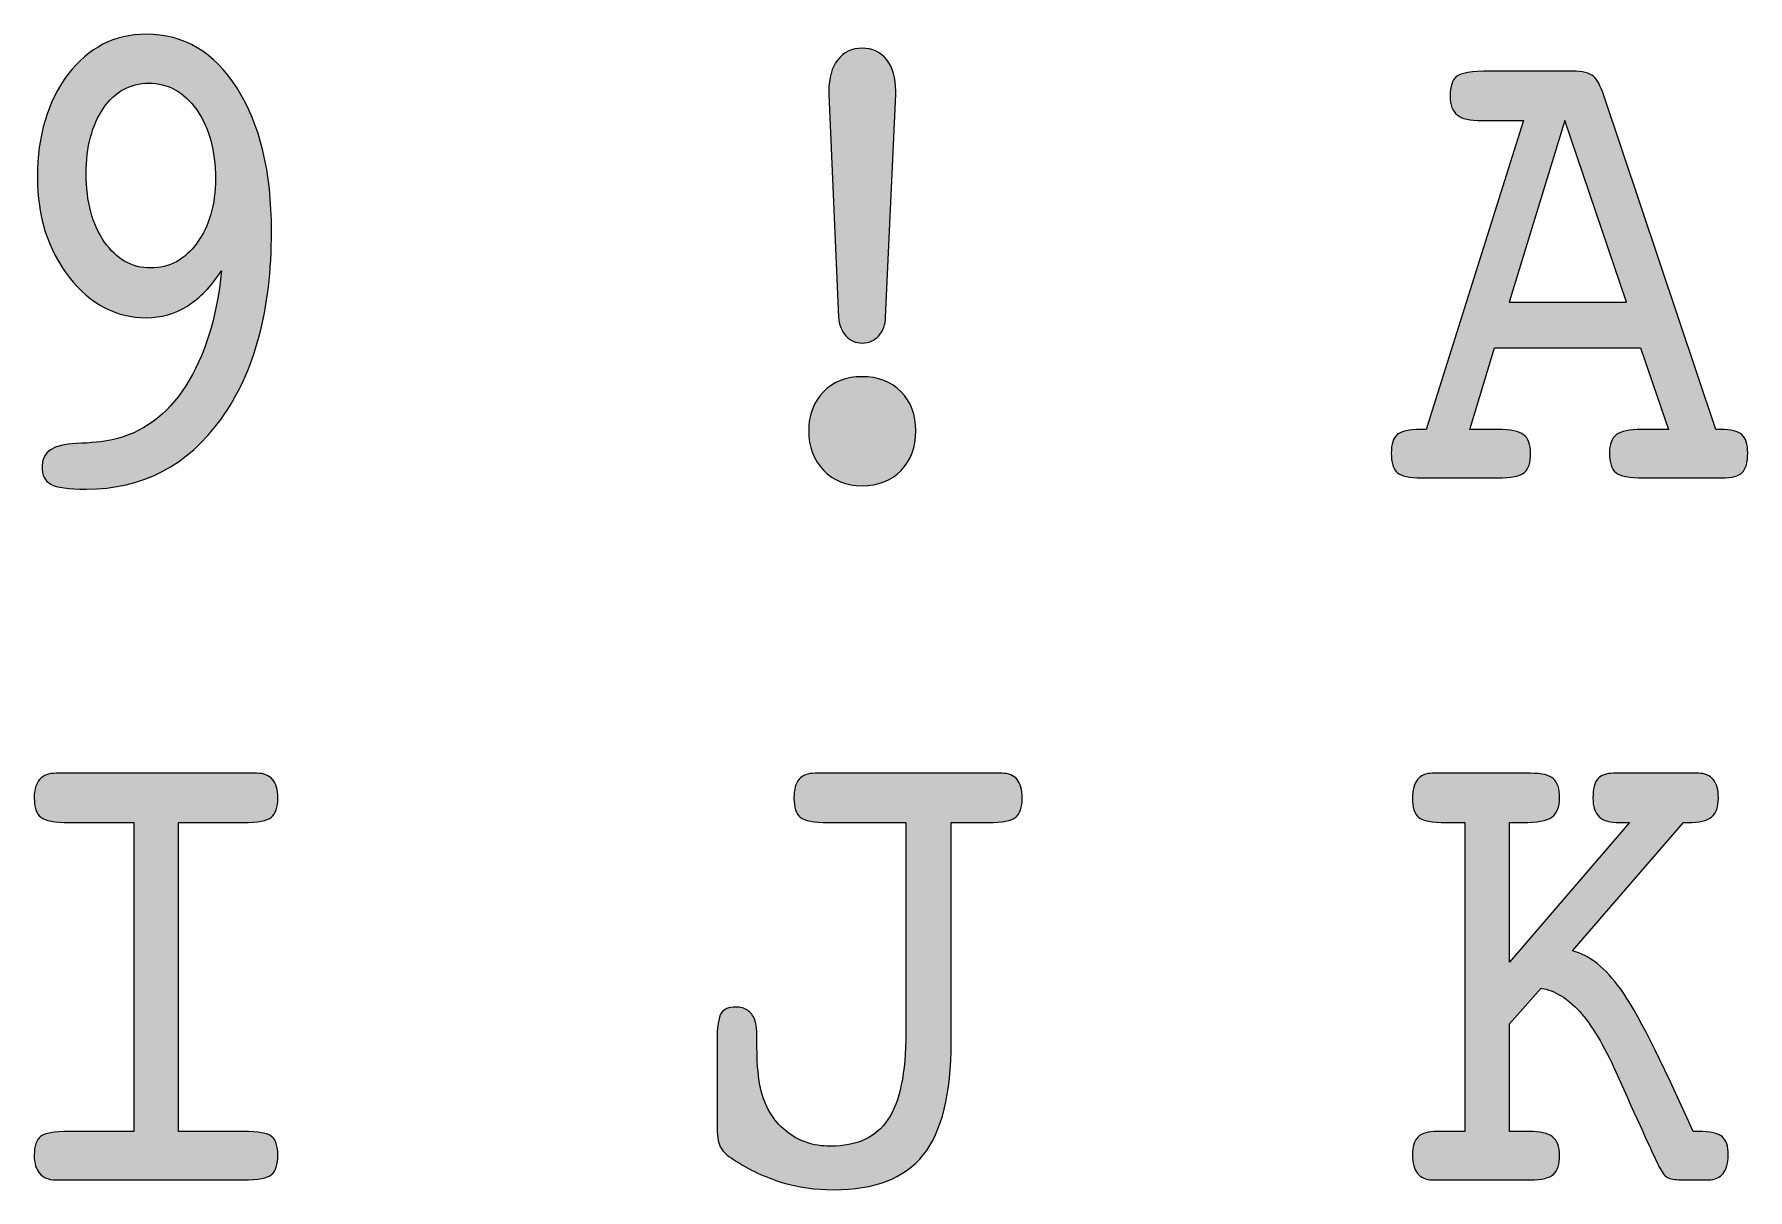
# Model space of a CAD drawing. Header units: inches. Extents: x 3 to 262, y 196 to 297.
# Drawn here: x 66.62 to 90.19, y 224.3 to 240.2 of the extents above; entities that cross this region are included whole.
import ezdxf

# ---------------------------------------------------------------- set-up
doc = ezdxf.new("R2010")
doc.units = ezdxf.units.IN
doc.header["$MEASUREMENT"] = 0
doc.layers.add('Engrave', color=7, linetype='Continuous')

msp = doc.modelspace()

# ---------------------------------------------------------------- hatches: boundary and pattern name
at = {"layer": 'Engrave', "true_color": 0xffffff}
h = msp.add_hatch(color=7, dxfattribs=at)
h.dxf.hatch_style = 2
edge = h.paths.add_edge_path()
edge.add_spline(control_points=[(69.197, 236.947), (69.054, 236.73), (68.897, 236.568), (68.726, 236.461), (68.555, 236.354), (68.366, 236.301), (68.161, 236.301), (67.745, 236.301), (67.391, 236.487), (67.1, 236.859), (66.809, 237.233), (66.663, 237.691), (66.663, 238.235), (66.663, 238.807), (66.804, 239.278), (67.084, 239.648), (67.365, 240.017), (67.724, 240.202), (68.161, 240.202), (68.677, 240.202), (69.094, 239.955), (69.41, 239.459), (69.726, 238.964), (69.884, 238.307), (69.884, 237.49), (69.884, 236.411), (69.653, 235.55), (69.19, 234.906), (68.728, 234.264), (68.11, 233.942), (67.335, 233.942), (67.09, 233.942), (66.928, 233.964), (66.847, 234.008), (66.767, 234.052), (66.727, 234.134), (66.727, 234.253), (66.727, 234.454), (66.884, 234.56), (67.197, 234.569), (67.405, 234.576), (67.57, 234.593), (67.69, 234.621), (68.107, 234.712), (68.445, 234.959), (68.704, 235.362), (68.964, 235.765), (69.128, 236.293), (69.197, 236.947), (69.197, 236.947), (69.197, 236.947), (69.197, 236.947)], knot_values=[0, 0, 0, 0, 1, 1, 1, 2, 2, 2, 3, 3, 3, 4, 4, 4, 5, 5, 5, 6, 6, 6, 7, 7, 7, 8, 8, 8, 9, 9, 9, 10, 10, 10, 11, 11, 11, 12, 12, 12, 13, 13, 13, 14, 14, 14, 15, 15, 15, 16, 16, 16, 17, 17, 17, 17], degree=3, periodic=1)
edge = h.paths.add_edge_path()
edge.add_spline(control_points=[(69.113, 238.211), (69.113, 238.601), (69.027, 238.918), (68.855, 239.162), (68.682, 239.406), (68.461, 239.528), (68.193, 239.528), (67.937, 239.528), (67.73, 239.413), (67.572, 239.183), (67.414, 238.954), (67.335, 238.653), (67.335, 238.282), (67.335, 237.898), (67.418, 237.586), (67.584, 237.346), (67.75, 237.105), (67.963, 236.985), (68.224, 236.985), (68.48, 236.985), (68.692, 237.1), (68.86, 237.331), (69.029, 237.563), (69.113, 237.856), (69.113, 238.211), (69.113, 238.211), (69.113, 238.211), (69.113, 238.211)], knot_values=[0, 0, 0, 0, 1, 1, 1, 2, 2, 2, 3, 3, 3, 4, 4, 4, 5, 5, 5, 6, 6, 6, 7, 7, 7, 8, 8, 8, 9, 9, 9, 9], degree=3, periodic=1)
h = msp.add_hatch(color=7, dxfattribs=at)
h.dxf.hatch_style = 2
edge = h.paths.add_edge_path()
edge.add_spline(control_points=[(78.47, 239.372), (78.47, 239.372), (78.332, 236.31), (78.332, 236.31), (78.33, 236.206), (78.298, 236.12), (78.237, 236.053), (78.177, 235.985), (78.1, 235.952), (78.008, 235.952), (77.918, 235.952), (77.843, 235.985), (77.783, 236.053), (77.723, 236.12), (77.69, 236.206), (77.684, 236.31), (77.684, 236.31), (77.55, 239.372), (77.55, 239.372), (77.55, 239.372), (77.55, 239.419), (77.55, 239.419), (77.55, 239.601), (77.59, 239.745), (77.672, 239.851), (77.754, 239.956), (77.866, 240.009), (78.008, 240.009), (78.153, 240.009), (78.266, 239.956), (78.348, 239.851), (78.43, 239.745), (78.47, 239.601), (78.47, 239.419), (78.47, 239.419), (78.47, 239.372), (78.47, 239.372), (78.47, 239.372), (78.47, 239.372), (78.47, 239.372)], knot_values=[0, 0, 0, 0, 1, 1, 1, 2, 2, 2, 3, 3, 3, 4, 4, 4, 5, 5, 5, 6, 6, 6, 7, 7, 7, 8, 8, 8, 9, 9, 9, 10, 10, 10, 11, 11, 11, 12, 12, 12, 13, 13, 13, 13], degree=3, periodic=1)
edge = h.paths.add_edge_path()
edge.add_spline(control_points=[(77.273, 234.744), (77.273, 234.964), (77.341, 235.143), (77.477, 235.282), (77.612, 235.42), (77.789, 235.489), (78.008, 235.489), (78.229, 235.489), (78.407, 235.42), (78.544, 235.282), (78.679, 235.143), (78.747, 234.964), (78.747, 234.744), (78.747, 234.521), (78.679, 234.339), (78.544, 234.199), (78.407, 234.059), (78.229, 233.989), (78.008, 233.989), (77.789, 233.989), (77.612, 234.06), (77.477, 234.201), (77.341, 234.343), (77.273, 234.524), (77.273, 234.744), (77.273, 234.744), (77.273, 234.744), (77.273, 234.744)], knot_values=[0, 0, 0, 0, 1, 1, 1, 2, 2, 2, 3, 3, 3, 4, 4, 4, 5, 5, 5, 6, 6, 6, 7, 7, 7, 8, 8, 8, 9, 9, 9, 9], degree=3, periodic=1)
h = msp.add_hatch(color=7, dxfattribs=at)
h.dxf.hatch_style = 2
h.paths.add_polyline_path([(86.907, 236.513), (88.523, 236.513), (87.673, 239.013)])
edge = h.paths.add_edge_path()
edge.add_spline(control_points=[(87.108, 239.013), (87.108, 239.013), (86.531, 239.013), (86.531, 239.013), (86.37, 239.013), (86.257, 239.039), (86.193, 239.091), (86.129, 239.143), (86.097, 239.23), (86.097, 239.353), (86.097, 239.482), (86.125, 239.571), (86.182, 239.619), (86.238, 239.668), (86.393, 239.693), (86.646, 239.693), (86.646, 239.693), (87.772, 239.693), (87.772, 239.693), (87.917, 239.693), (88.015, 239.67), (88.067, 239.624), (88.118, 239.579), (88.165, 239.494), (88.207, 239.372), (88.207, 239.372), (89.752, 234.763), (89.752, 234.763), (89.752, 234.763), (89.819, 234.763), (89.819, 234.763), (89.961, 234.763), (90.059, 234.739), (90.111, 234.692), (90.164, 234.645), (90.19, 234.56), (90.19, 234.437), (90.19, 234.308), (90.165, 234.219), (90.115, 234.171), (90.065, 234.122), (89.971, 234.097), (89.835, 234.097), (89.835, 234.097), (88.76, 234.097), (88.76, 234.097), (88.56, 234.097), (88.431, 234.122), (88.374, 234.171), (88.318, 234.219), (88.289, 234.308), (88.289, 234.437), (88.289, 234.557), (88.32, 234.641), (88.382, 234.69), (88.444, 234.738), (88.561, 234.763), (88.732, 234.763), (88.732, 234.763), (89.1, 234.763), (89.1, 234.763), (89.1, 234.763), (88.717, 235.885), (88.717, 235.885), (88.717, 235.885), (86.709, 235.885), (86.709, 235.885), (86.709, 235.885), (86.369, 234.763), (86.369, 234.763), (86.369, 234.763), (86.752, 234.763), (86.752, 234.763), (86.927, 234.763), (87.045, 234.738), (87.108, 234.69), (87.172, 234.641), (87.203, 234.557), (87.203, 234.437), (87.203, 234.308), (87.175, 234.219), (87.118, 234.171), (87.062, 234.122), (86.937, 234.097), (86.745, 234.097), (86.745, 234.097), (85.706, 234.097), (85.706, 234.097), (85.537, 234.097), (85.425, 234.122), (85.369, 234.171), (85.314, 234.219), (85.287, 234.308), (85.287, 234.437), (85.287, 234.56), (85.314, 234.645), (85.369, 234.692), (85.425, 234.739), (85.531, 234.763), (85.69, 234.763), (85.69, 234.763), (85.765, 234.763), (85.765, 234.763), (85.765, 234.763), (87.108, 239.013), (87.108, 239.013), (87.108, 239.013), (87.108, 239.013), (87.108, 239.013)], knot_values=[0, 0, 0, 0, 1, 1, 1, 2, 2, 2, 3, 3, 3, 4, 4, 4, 5, 5, 5, 6, 6, 6, 7, 7, 7, 8, 8, 8, 9, 9, 9, 10, 10, 10, 11, 11, 11, 12, 12, 12, 13, 13, 13, 14, 14, 14, 15, 15, 15, 16, 16, 16, 17, 17, 17, 18, 18, 18, 19, 19, 19, 20, 20, 20, 21, 21, 21, 22, 22, 22, 23, 23, 23, 24, 24, 24, 25, 25, 25, 26, 26, 26, 27, 27, 27, 28, 28, 28, 29, 29, 29, 30, 30, 30, 31, 31, 31, 32, 32, 32, 33, 33, 33, 34, 34, 34, 35, 35, 35, 36, 36, 36, 36], degree=3, periodic=1)
h = msp.add_hatch(color=7, dxfattribs=at)
h.dxf.hatch_style = 2
edge = h.paths.add_edge_path()
edge.add_spline(control_points=[(69.496, 225.101), (69.7, 225.101), (69.829, 225.078), (69.886, 225.033), (69.943, 224.987), (69.97, 224.901), (69.97, 224.775), (69.97, 224.646), (69.943, 224.558), (69.886, 224.509), (69.829, 224.46), (69.7, 224.436), (69.496, 224.436), (69.496, 224.436), (66.913, 224.436), (66.913, 224.436), (66.817, 224.436), (66.745, 224.464), (66.696, 224.521), (66.645, 224.577), (66.62, 224.662), (66.62, 224.775), (66.62, 224.901), (66.649, 224.987), (66.707, 225.033), (66.765, 225.078), (66.895, 225.101), (67.098, 225.101), (67.098, 225.101), (67.992, 225.101), (67.992, 225.101), (67.992, 225.101), (67.992, 229.352), (67.992, 229.352), (67.992, 229.352), (67.098, 229.352), (67.098, 229.352), (66.901, 229.352), (66.771, 229.376), (66.711, 229.425), (66.651, 229.473), (66.62, 229.562), (66.62, 229.691), (66.62, 229.808), (66.645, 229.893), (66.696, 229.948), (66.745, 230.003), (66.82, 230.031), (66.92, 230.031), (66.92, 230.031), (69.682, 230.031), (69.682, 230.031), (69.777, 230.031), (69.849, 230.003), (69.897, 229.946), (69.946, 229.889), (69.97, 229.804), (69.97, 229.691), (69.97, 229.562), (69.941, 229.473), (69.882, 229.425), (69.822, 229.376), (69.694, 229.352), (69.496, 229.352), (69.496, 229.352), (68.603, 229.352), (68.603, 229.352), (68.603, 229.352), (68.603, 225.101), (68.603, 225.101), (68.603, 225.101), (69.496, 225.101), (69.496, 225.101), (69.496, 225.101), (69.496, 225.101), (69.496, 225.101)], knot_values=[0, 0, 0, 0, 1, 1, 1, 2, 2, 2, 3, 3, 3, 4, 4, 4, 5, 5, 5, 6, 6, 6, 7, 7, 7, 8, 8, 8, 9, 9, 9, 10, 10, 10, 11, 11, 11, 12, 12, 12, 13, 13, 13, 14, 14, 14, 15, 15, 15, 16, 16, 16, 17, 17, 17, 18, 18, 18, 19, 19, 19, 20, 20, 20, 21, 21, 21, 22, 22, 22, 23, 23, 23, 24, 24, 24, 25, 25, 25, 25], degree=3, periodic=1)
h = msp.add_hatch(color=7, dxfattribs=at)
h.dxf.hatch_style = 2
edge = h.paths.add_edge_path()
edge.add_spline(control_points=[(78.609, 229.352), (78.609, 229.352), (77.542, 229.352), (77.542, 229.352), (77.344, 229.352), (77.216, 229.376), (77.158, 229.425), (77.1, 229.473), (77.071, 229.562), (77.071, 229.691), (77.071, 229.808), (77.095, 229.893), (77.14, 229.948), (77.187, 230.003), (77.261, 230.031), (77.364, 230.031), (77.364, 230.031), (79.928, 230.031), (79.928, 230.031), (80.023, 230.031), (80.094, 230.003), (80.14, 229.946), (80.186, 229.889), (80.209, 229.804), (80.209, 229.691), (80.209, 229.562), (80.18, 229.473), (80.122, 229.425), (80.064, 229.376), (79.938, 229.352), (79.743, 229.352), (79.743, 229.352), (79.233, 229.352), (79.233, 229.352), (79.233, 229.352), (79.233, 226.337), (79.233, 226.337), (79.233, 225.617), (79.105, 225.097), (78.85, 224.778), (78.594, 224.459), (78.182, 224.299), (77.613, 224.299), (77.366, 224.299), (77.129, 224.333), (76.905, 224.401), (76.682, 224.468), (76.459, 224.572), (76.238, 224.714), (76.145, 224.774), (76.085, 224.833), (76.056, 224.891), (76.027, 224.949), (76.012, 225.055), (76.012, 225.209), (76.012, 225.209), (76.012, 226.318), (76.012, 226.318), (76.012, 226.538), (76.032, 226.676), (76.07, 226.731), (76.108, 226.786), (76.175, 226.814), (76.269, 226.814), (76.333, 226.814), (76.387, 226.799), (76.431, 226.769), (76.476, 226.739), (76.509, 226.696), (76.531, 226.639), (76.541, 226.608), (76.549, 226.57), (76.554, 226.526), (76.56, 226.481), (76.562, 226.403), (76.562, 226.29), (76.562, 226.29), (76.562, 226.243), (76.562, 226.243), (76.562, 226.139), (76.566, 226.044), (76.574, 225.957), (76.582, 225.871), (76.593, 225.785), (76.609, 225.7), (76.667, 225.452), (76.782, 225.256), (76.953, 225.113), (77.125, 224.97), (77.331, 224.898), (77.574, 224.898), (77.937, 224.898), (78.2, 225.02), (78.363, 225.264), (78.527, 225.507), (78.609, 225.905), (78.609, 226.455), (78.609, 226.455), (78.609, 229.352), (78.609, 229.352), (78.609, 229.352), (78.609, 229.352), (78.609, 229.352)], knot_values=[0, 0, 0, 0, 1, 1, 1, 2, 2, 2, 3, 3, 3, 4, 4, 4, 5, 5, 5, 6, 6, 6, 7, 7, 7, 8, 8, 8, 9, 9, 9, 10, 10, 10, 11, 11, 11, 12, 12, 12, 13, 13, 13, 14, 14, 14, 15, 15, 15, 16, 16, 16, 17, 17, 17, 18, 18, 18, 19, 19, 19, 20, 20, 20, 21, 21, 21, 22, 22, 22, 23, 23, 23, 24, 24, 24, 25, 25, 25, 26, 26, 26, 27, 27, 27, 28, 28, 28, 29, 29, 29, 30, 30, 30, 31, 31, 31, 32, 32, 32, 33, 33, 33, 34, 34, 34, 34], degree=3, periodic=1)
h = msp.add_hatch(color=7, dxfattribs=at)
h.dxf.hatch_style = 2
edge = h.paths.add_edge_path()
edge.add_spline(control_points=[(86.915, 225.101), (86.915, 225.101), (87.179, 225.101), (87.179, 225.101), (87.335, 225.101), (87.444, 225.076), (87.507, 225.026), (87.571, 224.975), (87.602, 224.892), (87.602, 224.775), (87.602, 224.65), (87.574, 224.562), (87.519, 224.511), (87.464, 224.461), (87.359, 224.436), (87.203, 224.436), (87.203, 224.436), (85.852, 224.436), (85.852, 224.436), (85.762, 224.436), (85.694, 224.465), (85.648, 224.523), (85.602, 224.581), (85.579, 224.666), (85.579, 224.775), (85.579, 224.892), (85.604, 224.975), (85.656, 225.026), (85.708, 225.076), (85.795, 225.101), (85.918, 225.101), (85.918, 225.101), (86.298, 225.101), (86.298, 225.101), (86.298, 225.101), (86.298, 229.352), (86.298, 229.352), (86.298, 229.352), (86.045, 229.352), (86.045, 229.352), (85.845, 229.352), (85.717, 229.376), (85.662, 229.425), (85.606, 229.473), (85.579, 229.562), (85.579, 229.691), (85.579, 229.801), (85.602, 229.886), (85.648, 229.944), (85.694, 230.002), (85.762, 230.031), (85.852, 230.031), (85.852, 230.031), (87.203, 230.031), (87.203, 230.031), (87.359, 230.031), (87.464, 230.006), (87.519, 229.955), (87.574, 229.905), (87.602, 229.817), (87.602, 229.691), (87.602, 229.565), (87.567, 229.477), (87.496, 229.427), (87.425, 229.377), (87.29, 229.352), (87.093, 229.352), (87.093, 229.352), (86.915, 229.352), (86.915, 229.352), (86.915, 229.352), (86.915, 227.432), (86.915, 227.432), (86.915, 227.432), (88.562, 229.352), (88.562, 229.352), (88.562, 229.352), (88.428, 229.352), (88.428, 229.352), (88.299, 229.352), (88.205, 229.378), (88.147, 229.432), (88.09, 229.485), (88.061, 229.572), (88.061, 229.691), (88.061, 229.814), (88.083, 229.901), (88.127, 229.953), (88.172, 230.005), (88.245, 230.031), (88.345, 230.031), (88.345, 230.031), (89.511, 230.031), (89.511, 230.031), (89.6, 230.031), (89.669, 230.002), (89.716, 229.944), (89.763, 229.886), (89.787, 229.801), (89.787, 229.691), (89.787, 229.569), (89.756, 229.481), (89.694, 229.429), (89.632, 229.377), (89.523, 229.352), (89.364, 229.352), (89.364, 229.352), (89.309, 229.352), (89.309, 229.352), (89.309, 229.352), (87.78, 227.587), (87.78, 227.587), (88.009, 227.531), (88.23, 227.354), (88.444, 227.058), (88.657, 226.763), (88.989, 226.111), (89.439, 225.101), (89.439, 225.101), (89.511, 225.101), (89.511, 225.101), (89.674, 225.101), (89.783, 225.078), (89.838, 225.03), (89.894, 224.983), (89.922, 224.898), (89.922, 224.775), (89.922, 224.666), (89.898, 224.581), (89.852, 224.523), (89.807, 224.465), (89.738, 224.436), (89.649, 224.436), (89.649, 224.436), (89.269, 224.436), (89.269, 224.436), (89.185, 224.436), (89.124, 224.447), (89.086, 224.469), (89.047, 224.491), (89.009, 224.541), (88.969, 224.62), (88.945, 224.664), (88.799, 224.983), (88.531, 225.577), (88.531, 225.577), (88.377, 225.922), (88.377, 225.922), (88.21, 226.29), (88.045, 226.566), (87.879, 226.75), (87.713, 226.934), (87.536, 227.041), (87.35, 227.073), (87.35, 227.073), (86.915, 226.582), (86.915, 226.582), (86.915, 226.582), (86.915, 225.101), (86.915, 225.101), (86.915, 225.101), (86.915, 225.101), (86.915, 225.101)], knot_values=[0, 0, 0, 0, 1, 1, 1, 2, 2, 2, 3, 3, 3, 4, 4, 4, 5, 5, 5, 6, 6, 6, 7, 7, 7, 8, 8, 8, 9, 9, 9, 10, 10, 10, 11, 11, 11, 12, 12, 12, 13, 13, 13, 14, 14, 14, 15, 15, 15, 16, 16, 16, 17, 17, 17, 18, 18, 18, 19, 19, 19, 20, 20, 20, 21, 21, 21, 22, 22, 22, 23, 23, 23, 24, 24, 24, 25, 25, 25, 26, 26, 26, 27, 27, 27, 28, 28, 28, 29, 29, 29, 30, 30, 30, 31, 31, 31, 32, 32, 32, 33, 33, 33, 34, 34, 34, 35, 35, 35, 36, 36, 36, 37, 37, 37, 38, 38, 38, 39, 39, 39, 40, 40, 40, 41, 41, 41, 42, 42, 42, 43, 43, 43, 44, 44, 44, 45, 45, 45, 46, 46, 46, 47, 47, 47, 48, 48, 48, 49, 49, 49, 50, 50, 50, 51, 51, 51, 52, 52, 52, 53, 53, 53, 54, 54, 54, 54], degree=3, periodic=1)

# ---------------------------------------------------------------- linework, layer by layer
at = {"layer": 'Engrave', "lineweight": 0}
msp.add_lwpolyline([(86.907, 236.513), (88.523, 236.513), (87.673, 239.013), (86.907, 236.513), (86.907, 236.513)], dxfattribs=at)
for points, knots in [([(69.197, 236.947), (69.054, 236.73), (68.897, 236.568), (68.726, 236.461), (68.555, 236.354), (68.366, 236.301), (68.161, 236.301), (67.745, 236.301), (67.391, 236.487), (67.1, 236.859), (66.809, 237.233), (66.663, 237.691), (66.663, 238.235), (66.663, 238.807), (66.804, 239.278), (67.084, 239.648), (67.365, 240.017), (67.724, 240.202), (68.161, 240.202), (68.677, 240.202), (69.094, 239.955), (69.41, 239.459), (69.726, 238.964), (69.884, 238.307), (69.884, 237.49), (69.884, 236.411), (69.653, 235.55), (69.19, 234.906), (68.728, 234.264), (68.11, 233.942), (67.335, 233.942), (67.09, 233.942), (66.928, 233.964), (66.847, 234.008), (66.767, 234.052), (66.727, 234.134), (66.727, 234.253), (66.727, 234.454), (66.884, 234.56), (67.197, 234.569), (67.405, 234.576), (67.57, 234.593), (67.69, 234.621), (68.107, 234.712), (68.445, 234.959), (68.704, 235.362), (68.964, 235.765), (69.128, 236.293), (69.197, 236.947), (69.197, 236.947), (69.197, 236.947), (69.197, 236.947)], [0, 0, 0, 0, 1, 1, 1, 2, 2, 2, 3, 3, 3, 4, 4, 4, 5, 5, 5, 6, 6, 6, 7, 7, 7, 8, 8, 8, 9, 9, 9, 10, 10, 10, 11, 11, 11, 12, 12, 12, 13, 13, 13, 14, 14, 14, 15, 15, 15, 16, 16, 16, 17, 17, 17, 17]), ([(78.47, 239.372), (78.47, 239.372), (78.332, 236.31), (78.332, 236.31), (78.33, 236.206), (78.298, 236.12), (78.237, 236.053), (78.177, 235.985), (78.1, 235.952), (78.008, 235.952), (77.918, 235.952), (77.843, 235.985), (77.783, 236.053), (77.723, 236.12), (77.69, 236.206), (77.684, 236.31), (77.684, 236.31), (77.55, 239.372), (77.55, 239.372), (77.55, 239.372), (77.55, 239.419), (77.55, 239.419), (77.55, 239.601), (77.59, 239.745), (77.672, 239.851), (77.754, 239.956), (77.866, 240.009), (78.008, 240.009), (78.153, 240.009), (78.266, 239.956), (78.348, 239.851), (78.43, 239.745), (78.47, 239.601), (78.47, 239.419), (78.47, 239.419), (78.47, 239.372), (78.47, 239.372), (78.47, 239.372), (78.47, 239.372), (78.47, 239.372)], [0, 0, 0, 0, 1, 1, 1, 2, 2, 2, 3, 3, 3, 4, 4, 4, 5, 5, 5, 6, 6, 6, 7, 7, 7, 8, 8, 8, 9, 9, 9, 10, 10, 10, 11, 11, 11, 12, 12, 12, 13, 13, 13, 13]), ([(69.113, 238.211), (69.113, 238.601), (69.027, 238.918), (68.855, 239.162), (68.682, 239.406), (68.461, 239.528), (68.193, 239.528), (67.937, 239.528), (67.73, 239.413), (67.572, 239.183), (67.414, 238.954), (67.335, 238.653), (67.335, 238.282), (67.335, 237.898), (67.418, 237.586), (67.584, 237.346), (67.75, 237.105), (67.963, 236.985), (68.224, 236.985), (68.48, 236.985), (68.692, 237.1), (68.86, 237.331), (69.029, 237.563), (69.113, 237.856), (69.113, 238.211), (69.113, 238.211), (69.113, 238.211), (69.113, 238.211)], [0, 0, 0, 0, 1, 1, 1, 2, 2, 2, 3, 3, 3, 4, 4, 4, 5, 5, 5, 6, 6, 6, 7, 7, 7, 8, 8, 8, 9, 9, 9, 9]), ([(87.108, 239.013), (87.108, 239.013), (86.531, 239.013), (86.531, 239.013), (86.37, 239.013), (86.257, 239.039), (86.193, 239.091), (86.129, 239.143), (86.097, 239.23), (86.097, 239.353), (86.097, 239.482), (86.125, 239.571), (86.182, 239.619), (86.238, 239.668), (86.393, 239.693), (86.646, 239.693), (86.646, 239.693), (87.772, 239.693), (87.772, 239.693), (87.917, 239.693), (88.015, 239.67), (88.067, 239.624), (88.118, 239.579), (88.165, 239.494), (88.207, 239.372), (88.207, 239.372), (89.752, 234.763), (89.752, 234.763), (89.752, 234.763), (89.819, 234.763), (89.819, 234.763), (89.961, 234.763), (90.059, 234.739), (90.111, 234.692), (90.164, 234.645), (90.19, 234.56), (90.19, 234.437), (90.19, 234.308), (90.165, 234.219), (90.115, 234.171), (90.065, 234.122), (89.971, 234.097), (89.835, 234.097), (89.835, 234.097), (88.76, 234.097), (88.76, 234.097), (88.56, 234.097), (88.431, 234.122), (88.374, 234.171), (88.318, 234.219), (88.289, 234.308), (88.289, 234.437), (88.289, 234.557), (88.32, 234.641), (88.382, 234.69), (88.444, 234.738), (88.561, 234.763), (88.732, 234.763), (88.732, 234.763), (89.1, 234.763), (89.1, 234.763), (89.1, 234.763), (88.717, 235.885), (88.717, 235.885), (88.717, 235.885), (86.709, 235.885), (86.709, 235.885), (86.709, 235.885), (86.369, 234.763), (86.369, 234.763), (86.369, 234.763), (86.752, 234.763), (86.752, 234.763), (86.927, 234.763), (87.045, 234.738), (87.108, 234.69), (87.172, 234.641), (87.203, 234.557), (87.203, 234.437), (87.203, 234.308), (87.175, 234.219), (87.118, 234.171), (87.062, 234.122), (86.937, 234.097), (86.745, 234.097), (86.745, 234.097), (85.706, 234.097), (85.706, 234.097), (85.537, 234.097), (85.425, 234.122), (85.369, 234.171), (85.314, 234.219), (85.287, 234.308), (85.287, 234.437), (85.287, 234.56), (85.314, 234.645), (85.369, 234.692), (85.425, 234.739), (85.531, 234.763), (85.69, 234.763), (85.69, 234.763), (85.765, 234.763), (85.765, 234.763), (85.765, 234.763), (87.108, 239.013), (87.108, 239.013), (87.108, 239.013), (87.108, 239.013), (87.108, 239.013)], [0, 0, 0, 0, 1, 1, 1, 2, 2, 2, 3, 3, 3, 4, 4, 4, 5, 5, 5, 6, 6, 6, 7, 7, 7, 8, 8, 8, 9, 9, 9, 10, 10, 10, 11, 11, 11, 12, 12, 12, 13, 13, 13, 14, 14, 14, 15, 15, 15, 16, 16, 16, 17, 17, 17, 18, 18, 18, 19, 19, 19, 20, 20, 20, 21, 21, 21, 22, 22, 22, 23, 23, 23, 24, 24, 24, 25, 25, 25, 26, 26, 26, 27, 27, 27, 28, 28, 28, 29, 29, 29, 30, 30, 30, 31, 31, 31, 32, 32, 32, 33, 33, 33, 34, 34, 34, 35, 35, 35, 36, 36, 36, 36]), ([(77.273, 234.744), (77.273, 234.964), (77.341, 235.143), (77.477, 235.282), (77.612, 235.42), (77.789, 235.489), (78.008, 235.489), (78.229, 235.489), (78.407, 235.42), (78.544, 235.282), (78.679, 235.143), (78.747, 234.964), (78.747, 234.744), (78.747, 234.521), (78.679, 234.339), (78.544, 234.199), (78.407, 234.059), (78.229, 233.989), (78.008, 233.989), (77.789, 233.989), (77.612, 234.06), (77.477, 234.201), (77.341, 234.343), (77.273, 234.524), (77.273, 234.744), (77.273, 234.744), (77.273, 234.744), (77.273, 234.744)], [0, 0, 0, 0, 1, 1, 1, 2, 2, 2, 3, 3, 3, 4, 4, 4, 5, 5, 5, 6, 6, 6, 7, 7, 7, 8, 8, 8, 9, 9, 9, 9]), ([(69.496, 225.101), (69.7, 225.101), (69.829, 225.078), (69.886, 225.033), (69.943, 224.987), (69.97, 224.901), (69.97, 224.775), (69.97, 224.646), (69.943, 224.558), (69.886, 224.509), (69.829, 224.46), (69.7, 224.436), (69.496, 224.436), (69.496, 224.436), (66.913, 224.436), (66.913, 224.436), (66.817, 224.436), (66.745, 224.464), (66.696, 224.521), (66.645, 224.577), (66.62, 224.662), (66.62, 224.775), (66.62, 224.901), (66.649, 224.987), (66.707, 225.033), (66.765, 225.078), (66.895, 225.101), (67.098, 225.101), (67.098, 225.101), (67.992, 225.101), (67.992, 225.101), (67.992, 225.101), (67.992, 229.352), (67.992, 229.352), (67.992, 229.352), (67.098, 229.352), (67.098, 229.352), (66.901, 229.352), (66.771, 229.376), (66.711, 229.425), (66.651, 229.473), (66.62, 229.562), (66.62, 229.691), (66.62, 229.808), (66.645, 229.893), (66.696, 229.948), (66.745, 230.003), (66.82, 230.031), (66.92, 230.031), (66.92, 230.031), (69.682, 230.031), (69.682, 230.031), (69.777, 230.031), (69.849, 230.003), (69.897, 229.946), (69.946, 229.889), (69.97, 229.804), (69.97, 229.691), (69.97, 229.562), (69.941, 229.473), (69.882, 229.425), (69.822, 229.376), (69.694, 229.352), (69.496, 229.352), (69.496, 229.352), (68.603, 229.352), (68.603, 229.352), (68.603, 229.352), (68.603, 225.101), (68.603, 225.101), (68.603, 225.101), (69.496, 225.101), (69.496, 225.101), (69.496, 225.101), (69.496, 225.101), (69.496, 225.101)], [0, 0, 0, 0, 1, 1, 1, 2, 2, 2, 3, 3, 3, 4, 4, 4, 5, 5, 5, 6, 6, 6, 7, 7, 7, 8, 8, 8, 9, 9, 9, 10, 10, 10, 11, 11, 11, 12, 12, 12, 13, 13, 13, 14, 14, 14, 15, 15, 15, 16, 16, 16, 17, 17, 17, 18, 18, 18, 19, 19, 19, 20, 20, 20, 21, 21, 21, 22, 22, 22, 23, 23, 23, 24, 24, 24, 25, 25, 25, 25]), ([(78.609, 229.352), (78.609, 229.352), (77.542, 229.352), (77.542, 229.352), (77.344, 229.352), (77.216, 229.376), (77.158, 229.425), (77.1, 229.473), (77.071, 229.562), (77.071, 229.691), (77.071, 229.808), (77.095, 229.893), (77.14, 229.948), (77.187, 230.003), (77.261, 230.031), (77.364, 230.031), (77.364, 230.031), (79.928, 230.031), (79.928, 230.031), (80.023, 230.031), (80.094, 230.003), (80.14, 229.946), (80.186, 229.889), (80.209, 229.804), (80.209, 229.691), (80.209, 229.562), (80.18, 229.473), (80.122, 229.425), (80.064, 229.376), (79.938, 229.352), (79.743, 229.352), (79.743, 229.352), (79.233, 229.352), (79.233, 229.352), (79.233, 229.352), (79.233, 226.337), (79.233, 226.337), (79.233, 225.617), (79.105, 225.097), (78.85, 224.778), (78.594, 224.459), (78.182, 224.299), (77.613, 224.299), (77.366, 224.299), (77.129, 224.333), (76.905, 224.401), (76.682, 224.468), (76.459, 224.572), (76.238, 224.714), (76.145, 224.774), (76.085, 224.833), (76.056, 224.891), (76.027, 224.949), (76.012, 225.055), (76.012, 225.209), (76.012, 225.209), (76.012, 226.318), (76.012, 226.318), (76.012, 226.538), (76.032, 226.676), (76.07, 226.731), (76.108, 226.786), (76.175, 226.814), (76.269, 226.814), (76.333, 226.814), (76.387, 226.799), (76.431, 226.769), (76.476, 226.739), (76.509, 226.696), (76.531, 226.639), (76.541, 226.608), (76.549, 226.57), (76.554, 226.526), (76.56, 226.481), (76.562, 226.403), (76.562, 226.29), (76.562, 226.29), (76.562, 226.243), (76.562, 226.243), (76.562, 226.139), (76.566, 226.044), (76.574, 225.957), (76.582, 225.871), (76.593, 225.785), (76.609, 225.7), (76.667, 225.452), (76.782, 225.256), (76.953, 225.113), (77.125, 224.97), (77.331, 224.898), (77.574, 224.898), (77.937, 224.898), (78.2, 225.02), (78.363, 225.264), (78.527, 225.507), (78.609, 225.905), (78.609, 226.455), (78.609, 226.455), (78.609, 229.352), (78.609, 229.352), (78.609, 229.352), (78.609, 229.352), (78.609, 229.352)], [0, 0, 0, 0, 1, 1, 1, 2, 2, 2, 3, 3, 3, 4, 4, 4, 5, 5, 5, 6, 6, 6, 7, 7, 7, 8, 8, 8, 9, 9, 9, 10, 10, 10, 11, 11, 11, 12, 12, 12, 13, 13, 13, 14, 14, 14, 15, 15, 15, 16, 16, 16, 17, 17, 17, 18, 18, 18, 19, 19, 19, 20, 20, 20, 21, 21, 21, 22, 22, 22, 23, 23, 23, 24, 24, 24, 25, 25, 25, 26, 26, 26, 27, 27, 27, 28, 28, 28, 29, 29, 29, 30, 30, 30, 31, 31, 31, 32, 32, 32, 33, 33, 33, 34, 34, 34, 34]), ([(86.915, 225.101), (86.915, 225.101), (87.179, 225.101), (87.179, 225.101), (87.335, 225.101), (87.444, 225.076), (87.507, 225.026), (87.571, 224.975), (87.602, 224.892), (87.602, 224.775), (87.602, 224.65), (87.574, 224.562), (87.519, 224.511), (87.464, 224.461), (87.359, 224.436), (87.203, 224.436), (87.203, 224.436), (85.852, 224.436), (85.852, 224.436), (85.762, 224.436), (85.694, 224.465), (85.648, 224.523), (85.602, 224.581), (85.579, 224.666), (85.579, 224.775), (85.579, 224.892), (85.604, 224.975), (85.656, 225.026), (85.708, 225.076), (85.795, 225.101), (85.918, 225.101), (85.918, 225.101), (86.298, 225.101), (86.298, 225.101), (86.298, 225.101), (86.298, 229.352), (86.298, 229.352), (86.298, 229.352), (86.045, 229.352), (86.045, 229.352), (85.845, 229.352), (85.717, 229.376), (85.662, 229.425), (85.606, 229.473), (85.579, 229.562), (85.579, 229.691), (85.579, 229.801), (85.602, 229.886), (85.648, 229.944), (85.694, 230.002), (85.762, 230.031), (85.852, 230.031), (85.852, 230.031), (87.203, 230.031), (87.203, 230.031), (87.359, 230.031), (87.464, 230.006), (87.519, 229.955), (87.574, 229.905), (87.602, 229.817), (87.602, 229.691), (87.602, 229.565), (87.567, 229.477), (87.496, 229.427), (87.425, 229.377), (87.29, 229.352), (87.093, 229.352), (87.093, 229.352), (86.915, 229.352), (86.915, 229.352), (86.915, 229.352), (86.915, 227.432), (86.915, 227.432), (86.915, 227.432), (88.562, 229.352), (88.562, 229.352), (88.562, 229.352), (88.428, 229.352), (88.428, 229.352), (88.299, 229.352), (88.205, 229.378), (88.147, 229.432), (88.09, 229.485), (88.061, 229.572), (88.061, 229.691), (88.061, 229.814), (88.083, 229.901), (88.127, 229.953), (88.172, 230.005), (88.245, 230.031), (88.345, 230.031), (88.345, 230.031), (89.511, 230.031), (89.511, 230.031), (89.6, 230.031), (89.669, 230.002), (89.716, 229.944), (89.763, 229.886), (89.787, 229.801), (89.787, 229.691), (89.787, 229.569), (89.756, 229.481), (89.694, 229.429), (89.632, 229.377), (89.523, 229.352), (89.364, 229.352), (89.364, 229.352), (89.309, 229.352), (89.309, 229.352), (89.309, 229.352), (87.78, 227.587), (87.78, 227.587), (88.009, 227.531), (88.23, 227.354), (88.444, 227.058), (88.657, 226.763), (88.989, 226.111), (89.439, 225.101), (89.439, 225.101), (89.511, 225.101), (89.511, 225.101), (89.674, 225.101), (89.783, 225.078), (89.838, 225.03), (89.894, 224.983), (89.922, 224.898), (89.922, 224.775), (89.922, 224.666), (89.898, 224.581), (89.852, 224.523), (89.807, 224.465), (89.738, 224.436), (89.649, 224.436), (89.649, 224.436), (89.269, 224.436), (89.269, 224.436), (89.185, 224.436), (89.124, 224.447), (89.086, 224.469), (89.047, 224.491), (89.009, 224.541), (88.969, 224.62), (88.945, 224.664), (88.799, 224.983), (88.531, 225.577), (88.531, 225.577), (88.377, 225.922), (88.377, 225.922), (88.21, 226.29), (88.045, 226.566), (87.879, 226.75), (87.713, 226.934), (87.536, 227.041), (87.35, 227.073), (87.35, 227.073), (86.915, 226.582), (86.915, 226.582), (86.915, 226.582), (86.915, 225.101), (86.915, 225.101), (86.915, 225.101), (86.915, 225.101), (86.915, 225.101)], [0, 0, 0, 0, 1, 1, 1, 2, 2, 2, 3, 3, 3, 4, 4, 4, 5, 5, 5, 6, 6, 6, 7, 7, 7, 8, 8, 8, 9, 9, 9, 10, 10, 10, 11, 11, 11, 12, 12, 12, 13, 13, 13, 14, 14, 14, 15, 15, 15, 16, 16, 16, 17, 17, 17, 18, 18, 18, 19, 19, 19, 20, 20, 20, 21, 21, 21, 22, 22, 22, 23, 23, 23, 24, 24, 24, 25, 25, 25, 26, 26, 26, 27, 27, 27, 28, 28, 28, 29, 29, 29, 30, 30, 30, 31, 31, 31, 32, 32, 32, 33, 33, 33, 34, 34, 34, 35, 35, 35, 36, 36, 36, 37, 37, 37, 38, 38, 38, 39, 39, 39, 40, 40, 40, 41, 41, 41, 42, 42, 42, 43, 43, 43, 44, 44, 44, 45, 45, 45, 46, 46, 46, 47, 47, 47, 48, 48, 48, 49, 49, 49, 50, 50, 50, 51, 51, 51, 52, 52, 52, 53, 53, 53, 54, 54, 54, 54])]:
    msp.add_open_spline(points, degree=3, knots=knots, dxfattribs=at)

doc.saveas('drawing.dxf')
